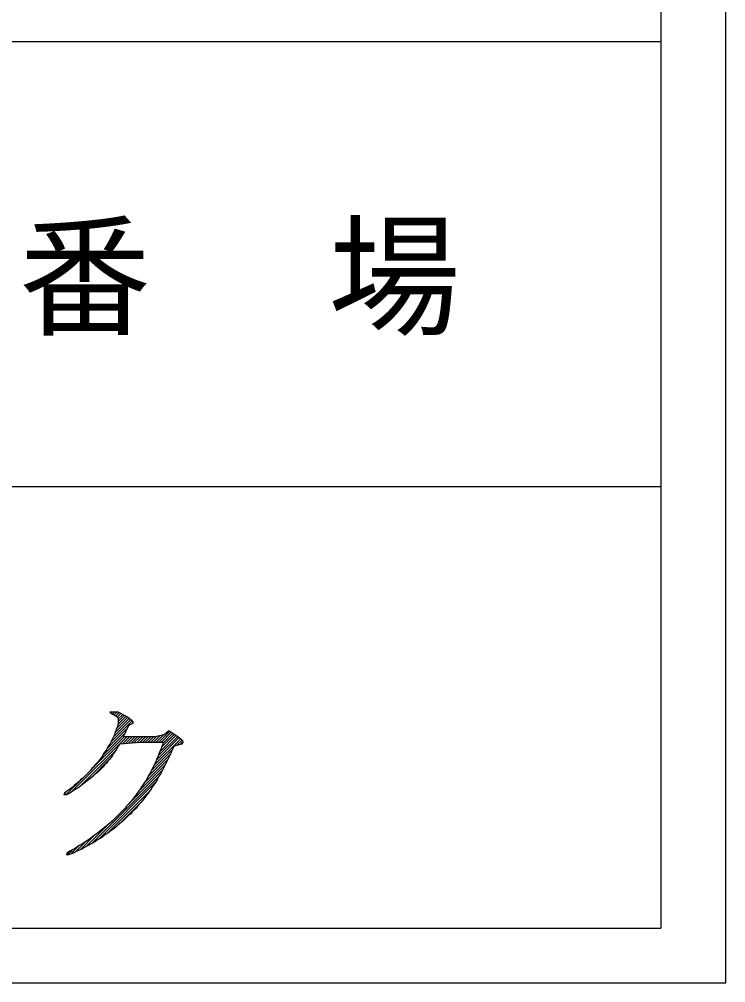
# Model space of a CAD drawing. Units: millimetres, scale not verified. Extents: x -140 to 140, y -97 to 99.
# Drawn here: x 123.12 to 140.05, y -96.9 to -73.8 of the extents above; entities that cross this region are included whole.
import ezdxf

# ---------------------------------------------------------------- set-up
doc = ezdxf.new("R2010")
doc.units = ezdxf.units.MM
doc.layers.add('0-0_図面枠', color=7, linetype='Continuous')
doc.layers.add('0-1_ノズル', color=3, linetype='Continuous')
doc.styles.add('ＭＳ ゴシック', font='')
doc.styles.get('ＭＳ ゴシック').set_extended_font_data('MS Gothic')

msp = doc.modelspace()

# ---------------------------------------------------------------- linework, layer by layer
at = {"layer": '0-0_図面枠', "color": 5}
for p, q in [((70.644, -74.332), (138.495, -74.332)), ((70.644, -84.999), (138.495, -84.999)), ((70.644, -95.595), (138.495, -95.595))]:
    msp.add_line(p, q, dxfattribs=at)
at = {"layer": '0-0_図面枠'}
for p, q in [((125.287, -90.417), (125.355, -90.462)), ((125.501, -90.417), (125.287, -90.417)), ((125.312, -90.434), (125.328, -90.417)), ((125.35, -90.459), (125.392, -90.417)), ((125.355, -90.462), (125.445, -90.507)), ((125.392, -90.481), (125.456, -90.417)), ((125.434, -90.502), (125.513, -90.424)), ((125.445, -90.507), (125.478, -90.552)), ((125.457, -90.798), (125.721, -90.534)), ((125.465, -90.535), (125.556, -90.445)), ((125.485, -90.579), (125.598, -90.466)), ((125.485, -90.707), (125.683, -90.509)), ((125.49, -90.638), (125.641, -90.487)), ((125.501, -90.417), (125.681, -90.507)), ((125.681, -90.507), (125.748, -90.552)), ((125.311, -91.135), (125.823, -90.623)), ((125.374, -91.008), (125.794, -90.589)), ((125.416, -90.903), (125.758, -90.56)), ((125.467, -90.777), (125.445, -90.822)), ((125.49, -90.687), (125.467, -90.777)), ((125.478, -90.552), (125.49, -90.597)), ((125.49, -90.597), (125.49, -90.687)), ((125.737, -90.732), (125.67, -90.867)), ((125.838, -90.687), (125.737, -90.732)), ((125.748, -90.552), (125.805, -90.597)), ((125.805, -90.597), (125.838, -90.642)), ((125.809, -90.7), (125.838, -90.671)), ((125.838, -90.642), (125.838, -90.687)), ((124.382, -92.318), (125.698, -91.002)), ((124.83, -91.807), (125.634, -91.002)), ((125.111, -91.462), (125.656, -90.917)), ((125.225, -91.285), (125.697, -90.813)), ((125.4, -90.957), (125.287, -91.182)), ((125.411, -90.912), (125.4, -90.957)), ((125.433, -90.867), (125.411, -90.912)), ((125.445, -90.822), (125.433, -90.867)), ((125.588, -91.177), (125.762, -91.002)), ((125.658, -90.912), (125.613, -91.002)), ((126.367, -91.002), (125.613, -91.002)), ((125.67, -90.867), (125.658, -90.912)), ((125.658, -91.17), (125.825, -91.002)), ((125.728, -91.164), (125.889, -91.002)), ((125.798, -91.158), (125.953, -91.002)), ((125.868, -91.151), (126.016, -91.002)), ((125.938, -91.145), (126.08, -91.002)), ((126.008, -91.138), (126.144, -91.002)), ((126.072, -91.137), (126.207, -91.002)), ((126.136, -91.137), (126.271, -91.002)), ((126.199, -91.137), (126.334, -91.002)), ((126.263, -91.137), (126.406, -90.995)), ((126.327, -91.137), (126.485, -90.979)), ((126.592, -90.957), (126.367, -91.002)), ((126.39, -91.137), (126.565, -90.963)), ((126.454, -91.137), (126.724, -90.867)), ((126.457, -91.453), (126.916, -90.993)), ((126.493, -91.353), (126.878, -90.968)), ((126.518, -91.137), (126.763, -90.892)), ((126.53, -91.253), (126.84, -90.943)), ((126.566, -91.153), (126.802, -90.917)), ((126.648, -90.912), (126.592, -90.957)), ((126.693, -90.867), (126.648, -90.912)), ((126.727, -90.867), (126.693, -90.867)), ((126.727, -90.867), (126.93, -91.002)), ((126.93, -91.002), (126.986, -91.047)), ((125.253, -91.227), (125.208, -91.317)), ((125.287, -91.182), (125.253, -91.227)), ((125.49, -91.227), (125.445, -91.317)), ((125.523, -91.182), (125.49, -91.227)), ((126.018, -91.137), (125.523, -91.182)), ((126.57, -91.137), (126.018, -91.137)), ((126.352, -91.685), (126.988, -91.049)), ((126.406, -91.567), (126.953, -91.021)), ((126.536, -91.227), (126.525, -91.272)), ((126.558, -91.182), (126.536, -91.227)), ((126.57, -91.137), (126.558, -91.182)), ((126.828, -91.227), (126.761, -91.362)), ((127.008, -91.182), (126.828, -91.227)), ((126.888, -91.213), (127.02, -91.081)), ((126.973, -91.191), (127.039, -91.125)), ((126.986, -91.047), (127.031, -91.092)), ((127.042, -91.137), (127.008, -91.182)), ((127.031, -91.092), (127.042, -91.137)), ((124.555, -92.209), (125.438, -91.326)), ((125.118, -91.452), (124.983, -91.632)), ((125.141, -91.407), (125.118, -91.452)), ((125.208, -91.317), (125.141, -91.407)), ((125.355, -91.452), (125.287, -91.542)), ((125.377, -91.407), (125.355, -91.452)), ((125.445, -91.317), (125.377, -91.407)), ((126.202, -91.962), (126.742, -91.422)), ((126.289, -91.812), (126.784, -91.317)), ((126.457, -91.452), (126.412, -91.542)), ((126.468, -91.407), (126.457, -91.452)), ((126.491, -91.362), (126.468, -91.407)), ((126.502, -91.317), (126.491, -91.362)), ((126.525, -91.272), (126.502, -91.317)), ((126.75, -91.407), (126.502, -91.902)), ((126.761, -91.362), (126.75, -91.407)), ((124.828, -92), (125.292, -91.535)), ((124.938, -91.677), (124.905, -91.722)), ((124.983, -91.632), (124.938, -91.677)), ((125.163, -91.677), (125.13, -91.722)), ((125.208, -91.632), (125.163, -91.677)), ((125.242, -91.587), (125.208, -91.632)), ((125.287, -91.542), (125.242, -91.587)), ((125.986, -92.305), (126.615, -91.676)), ((126.116, -92.112), (126.679, -91.549)), ((126.401, -91.587), (126.243, -91.902)), ((126.412, -91.542), (126.401, -91.587)), ((124.826, -91.812), (124.646, -91.992)), ((124.86, -91.767), (124.826, -91.812)), ((124.905, -91.722), (124.86, -91.767)), ((124.938, -91.902), (124.893, -91.947)), ((124.995, -91.857), (124.938, -91.902)), ((125.13, -91.722), (124.995, -91.857)), ((125.75, -92.605), (126.552, -91.804)), ((126.243, -91.902), (126.21, -91.947)), ((126.502, -91.902), (126.468, -91.947)), ((124.239, -92.397), (124.639, -91.998)), ((124.545, -92.082), (124.432, -92.172)), ((124.59, -92.037), (124.545, -92.082)), ((124.646, -91.992), (124.59, -92.037)), ((124.668, -92.127), (124.601, -92.172)), ((124.893, -91.947), (124.668, -92.127)), ((124.855, -93.563), (126.465, -91.953)), ((125.019, -93.464), (126.379, -92.103)), ((126.108, -92.127), (126.041, -92.217)), ((126.131, -92.082), (126.108, -92.127)), ((126.165, -92.037), (126.131, -92.082)), ((126.21, -91.947), (126.165, -92.037)), ((126.367, -92.127), (126.3, -92.217)), ((126.39, -92.082), (126.367, -92.127)), ((126.423, -92.037), (126.39, -92.082)), ((126.468, -91.947), (126.423, -92.037)), ((124.207, -92.352), (124.185, -92.397)), ((124.193, -92.38), (124.271, -92.303)), ((124.263, -92.307), (124.207, -92.352)), ((124.331, -92.352), (124.252, -92.397)), ((124.331, -92.262), (124.263, -92.307)), ((124.387, -92.217), (124.331, -92.262)), ((124.398, -92.307), (124.331, -92.352)), ((124.432, -92.172), (124.387, -92.217)), ((124.477, -92.262), (124.398, -92.307)), ((124.545, -92.217), (124.477, -92.262)), ((124.601, -92.172), (124.545, -92.217)), ((125.217, -93.329), (126.258, -92.288)), ((126.018, -92.262), (125.816, -92.532)), ((126.041, -92.217), (126.018, -92.262)), ((126.277, -92.262), (126.075, -92.532)), ((126.3, -92.217), (126.277, -92.262)), ((124.252, -92.397), (124.185, -92.397)), ((125.503, -93.107), (126.022, -92.588)), ((125.737, -92.622), (125.692, -92.667)), ((125.771, -92.577), (125.737, -92.622)), ((125.816, -92.532), (125.771, -92.577)), ((125.996, -92.622), (125.951, -92.667)), ((126.03, -92.577), (125.996, -92.622)), ((126.075, -92.532), (126.03, -92.577)), ((125.658, -92.712), (125.343, -93.027)), ((125.692, -92.667), (125.658, -92.712)), ((125.793, -92.847), (125.737, -92.892)), ((125.827, -92.802), (125.793, -92.847)), ((125.917, -92.712), (125.827, -92.802)), ((125.951, -92.667), (125.917, -92.712)), ((125.287, -93.072), (125.242, -93.117)), ((125.343, -93.027), (125.287, -93.072)), ((125.602, -93.027), (125.49, -93.117)), ((125.737, -92.892), (125.602, -93.027)), ((124.716, -93.639), (125.22, -93.135)), ((125.242, -93.117), (124.961, -93.342)), ((125.265, -93.297), (125.197, -93.342)), ((125.321, -93.252), (125.265, -93.297)), ((125.388, -93.207), (125.321, -93.252)), ((125.445, -93.162), (125.388, -93.207)), ((125.49, -93.117), (125.445, -93.162)), ((124.461, -93.767), (124.712, -93.516)), ((124.58, -93.712), (124.925, -93.366)), ((124.837, -93.432), (124.635, -93.567)), ((124.927, -93.522), (124.77, -93.612)), ((124.893, -93.387), (124.837, -93.432)), ((124.961, -93.342), (124.893, -93.387)), ((124.995, -93.477), (124.927, -93.522)), ((125.073, -93.432), (124.995, -93.477)), ((125.141, -93.387), (125.073, -93.432)), ((125.197, -93.342), (125.141, -93.387)), ((124.263, -93.837), (124.383, -93.718)), ((124.331, -93.747), (124.263, -93.792)), ((124.488, -93.657), (124.331, -93.747)), ((124.347, -93.818), (124.544, -93.621)), ((124.5, -93.747), (124.41, -93.792)), ((124.556, -93.612), (124.488, -93.657)), ((124.601, -93.702), (124.5, -93.747)), ((124.635, -93.567), (124.556, -93.612)), ((124.68, -93.657), (124.601, -93.702)), ((124.77, -93.612), (124.68, -93.657)), ((124.263, -93.792), (124.252, -93.837)), ((124.297, -93.837), (124.252, -93.837)), ((124.41, -93.792), (124.297, -93.837))]:
    msp.add_line(p, q, dxfattribs=at)
at = {"layer": '0-0_図面枠', "color": 5}
for points in [[(-139.949, 99.1), (-139.949, -96.9), (140.051, -96.9), (140.051, 99.1)], [(70.644, -52.999), (138.495, -52.999), (138.495, -95.595)]]:
    msp.add_lwpolyline(points, dxfattribs=at)
at = {"layer": '0-1_ノズル', "color": 5}
msp.add_lwpolyline([(-139.949, 99.1), (-139.949, -96.9), (140.051, -96.9), (140.051, 99.1)], dxfattribs=at)

# ---------------------------------------------------------------- texts
at = {"layer": '0-0_図面枠', "insert": (123.108, -81.393), "char_height": 2.323, "attachment_point": 7, "style": 'ＭＳ ゴシック'}
msp.add_mtext('\\T1.17;番\u3000場', dxfattribs=at)

doc.saveas('drawing.dxf')
